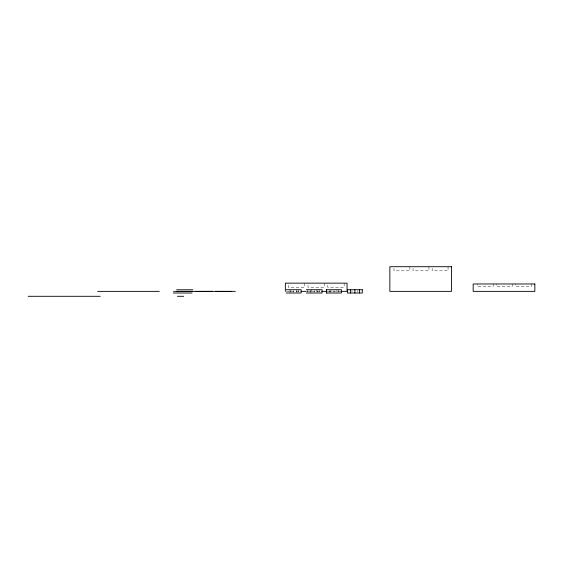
<?xml version="1.0" encoding="UTF-8"?>
<svg xmlns="http://www.w3.org/2000/svg" width="563" height="563" viewBox="0 0 563 563"><rect width="100%" height="100%" fill="white"/><g stroke="black" fill="none" stroke-linecap="round" stroke-linejoin="round"><path stroke-width="0.42" stroke-dasharray="2.81 2.11" d="M286.236 291.367L300.135 291.367M307.081 291.367L320.98 291.367M327.926 291.367L340.96 291.367M531.366 283.97L531.366 286.433L515.462 286.433L515.462 283.97M512.281 283.97L512.281 286.433L496.376 286.433L496.376 283.97M493.195 283.97L493.195 286.433L477.29 286.433L477.29 283.97M448.049 266.7L448.049 270.81L432.138 270.81L432.138 266.7M428.957 266.7L428.957 270.81L413.052 270.81L413.052 266.7M409.871 266.7L409.871 270.81L393.966 270.81L393.966 266.7M357.794 290.543L357.794 292.19M351.981 290.543L351.981 292.19M344.162 283.147L344.162 287.257L327.715 287.257L327.715 283.147M338.49 289.72L338.49 292.19M336.941 289.72L336.941 292.19L336.906 290.543M334 290.543L334 292.19M331.093 290.543L331.093 292.19M330.671 290.543L330.671 292.19M329.503 290.543L329.503 292.19M324.429 283.147L324.429 287.257L307.982 287.257L307.982 283.147M319.151 289.72L319.151 292.19M317.567 290.543L317.567 292.19M316.828 289.72L316.828 292.19M314.661 290.543L314.661 292.19M311.747 289.72L311.747 292.19M310.558 290.543L310.558 292.19M310.164 290.543L310.164 292.19M307.257 289.72L307.257 292.19M304.689 283.147L304.689 287.257L288.242 287.257L288.242 283.147M298.263 289.72L298.263 292.19M296.715 289.72L296.715 292.19L296.68 290.543M293.766 290.543L293.766 292.19M290.86 290.543L290.86 292.19M290.445 290.543L290.445 292.19M289.276 290.543L289.276 292.19"/><path stroke-width="0.84" d="M286.236 289.72L301.17 289.72L301.17 293.013L286.236 293.013M306.349 289.72L322.057 289.72L322.057 293.013L306.349 293.013M326.463 289.72L341.403 289.72L341.403 293.013L326.463 293.013M176.641 289.776L192.813 289.776M97.638 291.367L159.315 291.367M173.615 291.367L235.292 291.367M301.001 291.367L306.216 291.367M321.846 291.367L327.061 291.367M340.96 291.367L347.04 291.367L347.04 283.147L285.364 283.147L285.364 291.367M173.214 293.013L192.018 293.013M28.15 296.3L100.221 296.3M177.429 296.3L183.686 296.3M359.384 289.72L359.384 293.013M354.887 289.72L354.887 293.013M350.397 289.72L350.397 293.013M326.596 289.72L326.596 293.013M231.618 291.374L215.453 291.374M212.216 291.374L196.051 291.374M192.813 291.374L176.641 291.374M451.526 266.7L389.849 266.7L389.849 291.367L451.526 291.367L451.526 266.7M534.85 283.97L473.173 283.97L473.173 291.367L534.85 291.367L534.85 283.97M362.29 289.72L347.484 289.72L347.484 293.013L362.29 293.013L362.29 289.72"/></g></svg>
